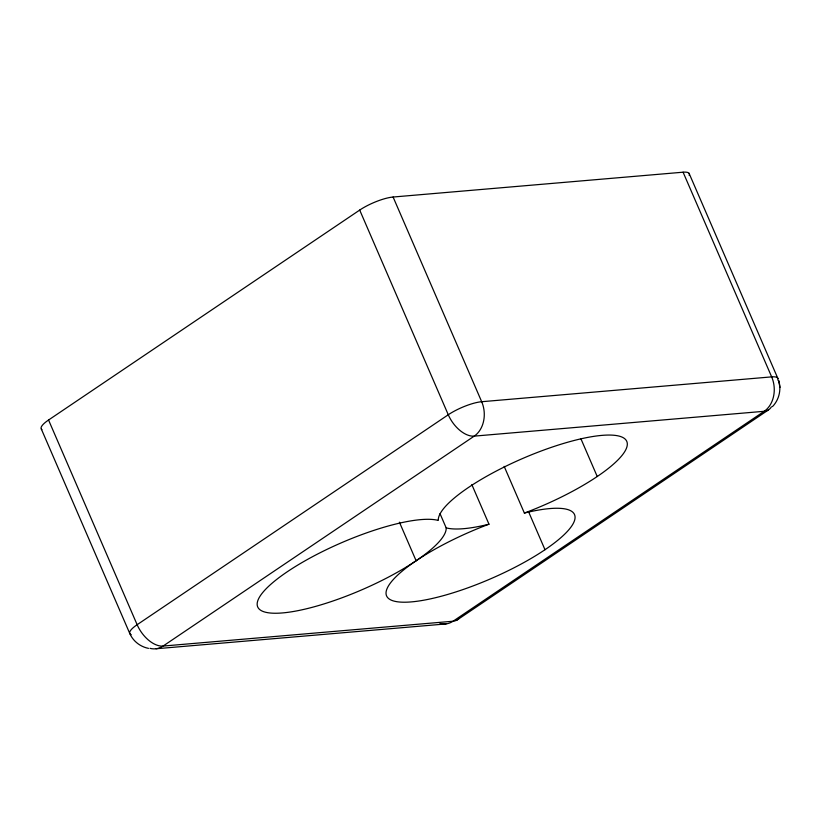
<?xml version="1.0" encoding="UTF-8"?>
<svg xmlns="http://www.w3.org/2000/svg" width="821" height="821" viewBox="0 0 821 821"><rect width="100%" height="100%" fill="white"/><g stroke="black" fill="none" stroke-linecap="round" stroke-linejoin="round"><path stroke-width="1.23" d="M779.283 383.756L778.719 380.636C781.5 389.667 779.078 399.889 772.448 406.631M41.912 429.629A25.595 6.414 -23.4 0 1 48.552 420.013L359.701 210.073A25.595 6.414 -23.4 0 1 393.095 197.03L683.082 172.194A25.595 6.414 -23.4 0 1 689.199 175.427M768.271 410.038L457.123 619.978M156.031 648.764L446.019 623.929M148.478 648.364C140.453 646.784 133.289 641.365 129.954 633.843M777.949 378.625L689.086 173.334M683.082 172.194L771.658 376.88A25.595 19.848 85.1 0 1 764.218 411.29L453.069 621.23A25.595 19.848 85.1 0 1 439.974 623.498M580.981 438.937L597.236 476.508M393.095 197.03L481.681 401.715A25.595 19.848 85.1 0 1 474.23 436.125L163.081 646.065A25.595 19.848 85.1 0 1 149.986 648.333M528.745 512.15L545 549.721M504.166 466.359L524.373 513.063A102.389 25.636 -23.4 0 1 541.162 552.246A102.389 25.636 -23.4 0 1 390.355 599.699A102.389 25.636 -23.4 0 1 488.977 524.198L471.839 484.606M359.701 210.073L448.276 414.759A25.595 14.85 56 0 0 474.23 436.125L764.218 411.29A25.595 14.85 56 0 0 771.432 406.826M440.025 513.648L446.172 527.862A102.389 25.636 -23.4 0 0 488.977 524.198M399.417 522.177L416.114 560.753M48.552 420.013L137.138 624.709A25.595 14.85 56 0 0 163.081 646.065L453.069 621.23A25.595 14.85 56 0 0 459.37 618.059M41.378 429.147L129.667 633.248M779.345 384.136L779.95 387.461M777.774 380.123A25.595 6.414 -23.4 0 0 771.658 376.88L481.681 401.715A25.595 6.414 -23.4 0 0 448.276 414.759L137.138 624.709A25.595 6.414 -23.4 0 0 131.237 634.674M524.373 513.063A102.389 25.636 -23.4 0 0 627.182 445.659A102.389 25.636 -23.4 0 0 534.42 453.613A102.389 25.636 -23.4 0 0 438.291 520.432A102.389 25.636 -23.4 0 0 283.584 574.31A102.389 25.636 -23.4 0 0 317.163 605.96A102.389 25.636 -23.4 0 0 446.172 527.862"/></g></svg>
